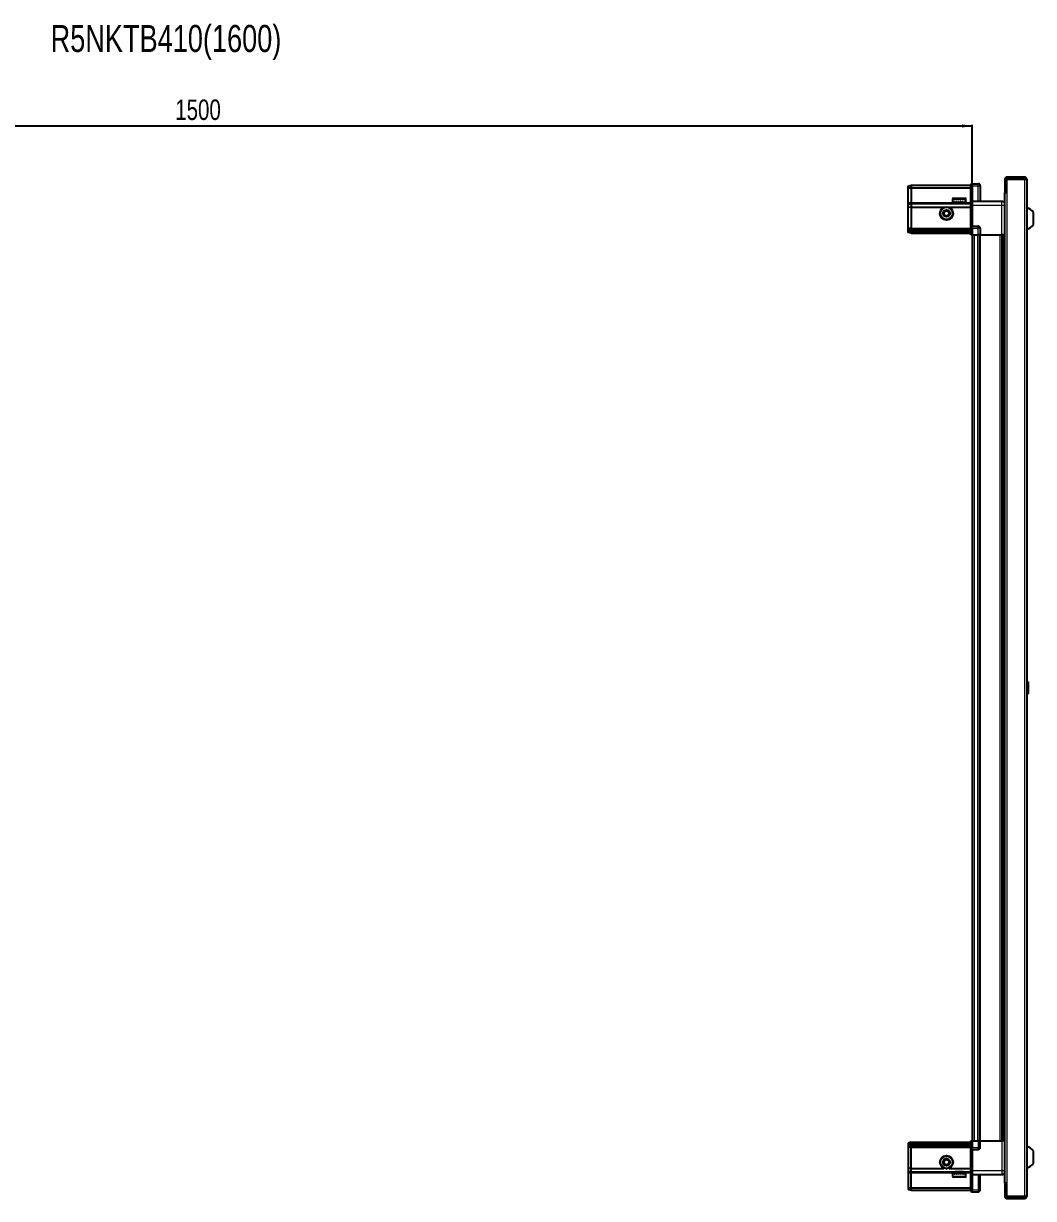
# Model space of a CAD drawing. Header units: millimetres. Extents: x 964 to 3834, y -1659 to 1343.
# Drawn here: x 2267 to 3255, y 194 to 1343 of the extents above; entities that cross this region are included whole.
import ezdxf

# ---------------------------------------------------------------- set-up
doc = ezdxf.new("R2010")
doc.units = ezdxf.units.MM
doc.layers.add('FORMAT', color=7, linetype='Continuous')
doc.styles.add('SLDTEXTSTYLE0', font='TXT', dxfattribs={"width": 0.75})
doc.dimstyles.new('SLDDIMSTYLE0', dxfattribs={"dimtxt": 20, "dimasz": 10, "dimexe": 0, "dimexo": 0.0625, "dimgap": 5, "dimtad": 2, "dimdec": 1, "dimrnd": 1e-09, "dimzin": 12, "dimdsep": 46, "dimtxsty": 'SLDTEXTSTYLE0', "dimsah": 1, "dimcen": 0.09, "dimadec": 0, "dimazin": 3, "dimtfac": 1, "dimtofl": 0, "dimtmove": 0, "dimatfit": 3, "dimfxl": 0, "dimfrac": 2, "dimtolj": 1, "dimtzin": 12, "dimarcsym": 0})

# ---------------------------------------------------------------- blocks, each defined once
blk = doc.blocks.new('_D_5')
at = {"layer": 'FORMAT'}
for p, q in [((1695.1, 1136.6), (1695.1, 1244.1)), ((1695.1, 1243.1), (3195.1, 1243.1)), ((3195.1, 1136.6), (3195.1, 1244.1))]:
    blk.add_line(p, q, dxfattribs=at)
for points in [[(1695.1, 1243.1), (1705.1, 1241.5), (1705.1, 1244.6)], [(3195.1, 1243.1), (3185.1, 1244.6), (3185.1, 1241.5)]]:
    blk.add_solid(points, dxfattribs=at)
at = {"layer": 'FORMAT', "insert": (2415.6, 1268.9), "char_height": 20, "attachment_point": 1, "style": 'SLDTEXTSTYLE0'}
blk.add_mtext('1500', dxfattribs=at)

msp = doc.modelspace()

# ---------------------------------------------------------------- linework, layer by layer
at = {"color": 7, "linetype": 'Continuous', "lineweight": 25}
for p, q in [((3132.48, 1184.27), (3135.48, 1185.07)), ((3132.48, 1182.42), (3132.48, 1184.27)), ((3135.48, 1185.07), (3135.48, 1182.57)), ((3135.48, 1185.07), (3193.78, 1185.07)), ((3194.65, 1186.57), (3193.78, 1186.07)), ((3194.65, 1186.57), (3193.78, 1186.07)), ((3193.78, 1186.07), (3193.78, 1184.57)), ((3193.78, 1169.77), (3193.78, 1184.57)), ((3194.98, 1186.57), (3194.65, 1186.57)), ((3194.98, 1186.57), (3194.65, 1186.57)), ((3194.98, 1186.57), (3194.98, 1186.57)), ((3194.98, 1184.57), (3194.98, 1186.57)), ((3194.98, 1186.57), (3200.98, 1186.57)), ((3194.98, 1184.57), (3194.98, 1169.77)), ((3202.98, 1184.57), (3202.98, 1169.57)), ((3226.98, 1190.97), (3226.98, 1178.57)), ((3228.48, 1190.97), (3228.48, 1178.57)), ((3228.98, 1178.07), (3228.98, 1190.97)), ((3228.98, 1190.97), (3246.38, 1190.97)), ((3246.38, 1193.07), (3229.08, 1193.07)), ((3246.38, 1191.57), (3229.08, 1191.57)), ((3246.38, 1191.57), (3246.38, 1193.07)), ((3246.38, 1190.97), (3248.48, 1190.97)), ((3248.48, 1190.97), (3248.48, 196.17)), ((3132.48, 1182.42), (3135.48, 1182.57)), ((3132.48, 1168.07), (3132.48, 1182.42)), ((3135.48, 1182.57), (3135.48, 1168.07)), ((3135.48, 1182.57), (3193.78, 1182.57)), ((3176.78, 1172.27), (3188.18, 1172.27)), ((3226.88, 1178.07), (3226.88, 209.07)), ((3226.88, 1178.07), (3228.98, 1178.07)), ((3226.98, 1178.57), (3228.48, 1178.57)), ((3132.48, 1166.27), (3132.48, 1168.07)), ((3132.48, 1166.27), (3135.48, 1167.07)), ((3132.48, 1163.24), (3132.48, 1166.27)), ((3135.48, 1163.57), (3132.48, 1163.24)), ((3132.48, 1143.07), (3132.48, 1163.24)), ((3135.48, 1168.07), (3135.48, 1167.07)), ((3135.48, 1167.07), (3135.48, 1163.57)), ((3135.48, 1167.07), (3193.78, 1167.07)), ((3135.48, 1163.57), (3135.48, 1143.07)), ((3135.48, 1163.57), (3167.48, 1163.57)), ((3172.48, 1163.57), (3193.78, 1163.57)), ((3175.98, 1171.47), (3175.98, 1168.57)), ((3175.98, 1168.57), (3176.02, 1168.57)), ((3176.14, 1169.07), (3176.02, 1169.07)), ((3176.02, 1169.07), (3176.02, 1168.57)), ((3176.02, 1168.57), (3176.14, 1168.57)), ((3176.14, 1169.07), (3176.14, 1168.57)), ((3176.14, 1168.57), (3176.55, 1168.57)), ((3176.89, 1169.07), (3176.55, 1169.07)), ((3176.55, 1169.07), (3176.55, 1168.57)), ((3176.55, 1168.57), (3176.89, 1168.57)), ((3176.89, 1169.07), (3176.89, 1168.57)), ((3176.89, 1168.57), (3177.66, 1168.57)), ((3178.19, 1169.07), (3177.66, 1169.07)), ((3177.66, 1169.07), (3177.66, 1168.57)), ((3177.66, 1168.57), (3178.19, 1168.57)), ((3178.08, 1168.57), (3178.08, 1168.47)), ((3178.08, 1168.47), (3186.88, 1168.47)), ((3178.19, 1169.07), (3178.19, 1168.57)), ((3178.19, 1168.57), (3179.25, 1168.57)), ((3178.48, 1168.07), (3179.17, 1167.59)), ((3178.48, 1168.07), (3186.48, 1168.07)), ((3179.17, 1167.59), (3178.48, 1167.1)), ((3178.48, 1167.1), (3178.48, 1167.07)), ((3178.48, 1167.1), (3186.48, 1167.1)), ((3179.17, 1167.59), (3185.79, 1167.59)), ((3179.91, 1169.07), (3179.25, 1169.07)), ((3179.25, 1169.07), (3179.25, 1168.57)), ((3179.25, 1168.57), (3179.91, 1168.57)), ((3179.91, 1169.07), (3179.91, 1168.57)), ((3179.91, 1168.57), (3181.15, 1168.57)), ((3181.88, 1169.07), (3181.15, 1169.07)), ((3181.15, 1169.07), (3181.15, 1168.57)), ((3181.15, 1168.57), (3181.58, 1168.57)), ((3181.58, 1169.07), (3181.58, 1168.57)), ((3181.88, 1169.07), (3181.88, 1168.57)), ((3181.88, 1168.57), (3183.18, 1168.57)), ((3183.9, 1169.07), (3183.18, 1169.07)), ((3183.18, 1169.07), (3183.18, 1168.57)), ((3183.45, 1169.07), (3183.45, 1168.57)), ((3183.45, 1168.57), (3183.9, 1168.57)), ((3183.9, 1169.07), (3183.9, 1168.57)), ((3183.9, 1168.57), (3185.14, 1168.57)), ((3185.8, 1169.07), (3185.14, 1169.07)), ((3185.14, 1169.07), (3185.14, 1168.57)), ((3185.14, 1168.57), (3185.8, 1168.57)), ((3185.79, 1167.59), (3186.48, 1168.07)), ((3186.48, 1167.1), (3185.79, 1167.59)), ((3185.8, 1169.07), (3185.8, 1168.57)), ((3185.8, 1168.57), (3186.84, 1168.57)), ((3186.48, 1167.07), (3186.48, 1167.1)), ((3187.36, 1169.07), (3186.84, 1169.07)), ((3186.84, 1169.07), (3186.84, 1168.57)), ((3186.84, 1168.57), (3187.36, 1168.57)), ((3186.88, 1168.47), (3186.88, 1168.57)), ((3187.36, 1169.07), (3187.36, 1168.57)), ((3187.36, 1168.57), (3188.12, 1168.57)), ((3188.45, 1169.07), (3188.12, 1169.07)), ((3188.12, 1169.07), (3188.12, 1168.57)), ((3188.12, 1168.57), (3188.45, 1168.57)), ((3188.45, 1169.07), (3188.45, 1168.57)), ((3188.45, 1168.57), (3188.84, 1168.57)), ((3188.95, 1169.07), (3188.84, 1169.07)), ((3188.84, 1169.07), (3188.84, 1168.57)), ((3188.84, 1168.57), (3188.95, 1168.57)), ((3188.95, 1169.07), (3188.95, 1168.57)), ((3188.95, 1168.57), (3188.98, 1168.57)), ((3188.98, 1168.57), (3188.98, 1171.47)), ((3193.78, 1169.57), (3193.78, 1169.77)), ((3194.98, 1169.57), (3193.78, 1169.57)), ((3193.78, 1165.57), (3193.78, 1169.57)), ((3193.78, 1145.27), (3193.78, 1165.57)), ((3194.98, 1169.77), (3194.98, 1169.57)), ((3194.98, 1169.57), (3194.98, 1165.57)), ((3194.98, 1169.57), (3223.98, 1169.57)), ((3194.98, 1165.57), (3194.98, 1145.27)), ((3255.08, 1146.57), (3255.08, 1158.57)), ((3132.48, 1141.27), (3132.48, 1143.07)), ((3135.48, 1142.07), (3132.48, 1141.27)), ((3132.48, 1140.53), (3132.48, 1141.27)), ((3135.48, 1141.07), (3132.48, 1140.53)), ((3132.48, 1140.03), (3132.48, 1140.53)), ((3132.48, 1138.87), (3132.48, 1140.03)), ((3135.48, 1139.57), (3132.48, 1140.03)), ((3135.48, 1138.07), (3132.48, 1138.87)), ((3135.48, 1143.07), (3135.48, 1142.07)), ((3135.48, 1142.07), (3135.48, 1141.07)), ((3135.48, 1142.07), (3193.78, 1142.07)), ((3135.48, 1141.07), (3135.48, 1139.57)), ((3135.48, 1141.07), (3193.78, 1141.07)), ((3135.48, 1139.57), (3193.78, 1139.57)), ((3135.48, 1139.57), (3135.48, 1138.07)), ((3135.48, 1138.07), (3193.78, 1138.07)), ((3193.78, 1145.07), (3193.78, 1145.27)), ((3194.98, 1145.07), (3193.78, 1145.07)), ((3193.78, 1145.07), (3193.78, 1144.39)), ((3193.78, 1136.57), (3193.78, 1144.39)), ((3194.65, 1143.07), (3194.65, 1136.57)), ((3194.98, 1145.27), (3194.98, 1145.07)), ((3194.98, 1143.07), (3194.98, 1145.07)), ((3194.98, 1145.07), (3200.98, 1145.07)), ((3194.98, 1143.07), (3194.98, 1145.07)), ((3194.98, 1143.07), (3194.98, 1136.57)), ((3202.98, 1143.07), (3202.98, 1136.57)), ((3194.65, 1136.57), (3193.78, 1136.57)), ((3194.98, 1136.57), (3194.65, 1136.57)), ((3194.98, 1136.57), (3200.98, 1136.57)), ((3195.13, 1136.57), (3195.13, 250.57)), ((3202.98, 1136.57), (3200.98, 1136.57)), ((3202.33, 1136.57), (3202.33, 250.57)), ((3202.98, 1136.57), (3223.98, 1136.57)), ((3225.01, 250.57), (3225.01, 1136.57)), ((3225.04, 250.57), (3225.04, 1136.57)), ((3226.83, 1136.57), (3226.83, 250.57)), ((3249.47, 699.36), (3248.48, 698.37)), ((3249.98, 699.36), (3249.47, 699.36)), ((3249.47, 699.36), (3249.47, 687.79)), ((3249.98, 699.36), (3249.98, 687.79)), ((3248.48, 688.77), (3249.47, 687.79)), ((3249.47, 687.79), (3249.98, 687.79)), ((3135.48, 249.07), (3132.48, 248.27)), ((3132.48, 248.27), (3132.48, 247.12)), ((3135.48, 247.57), (3132.48, 247.12)), ((3132.48, 247.12), (3132.48, 246.62)), ((3135.48, 246.07), (3132.48, 246.62)), ((3132.48, 246.62), (3132.48, 245.87)), ((3135.48, 245.07), (3132.48, 245.87)), ((3132.48, 245.87), (3132.48, 244.07)), ((3132.48, 244.07), (3132.48, 223.9)), ((3135.48, 247.57), (3135.48, 249.07)), ((3135.48, 249.07), (3193.78, 249.07)), ((3135.48, 246.07), (3135.48, 247.57)), ((3135.48, 247.57), (3193.78, 247.57)), ((3135.48, 246.07), (3193.78, 246.07)), ((3135.48, 245.07), (3135.48, 246.07)), ((3135.48, 245.07), (3193.78, 245.07)), ((3135.48, 244.07), (3135.48, 245.07)), ((3135.48, 223.57), (3135.48, 244.07)), ((3193.78, 242.75), (3193.78, 250.57)), ((3193.78, 250.57), (3194.65, 250.57)), ((3193.78, 242.75), (3193.78, 242.07)), ((3194.98, 242.07), (3193.78, 242.07)), ((3193.78, 241.87), (3193.78, 242.07)), ((3193.78, 221.57), (3193.78, 241.87)), ((3194.65, 250.57), (3194.65, 250.57)), ((3194.65, 250.57), (3194.65, 244.07)), ((3194.98, 250.57), (3194.65, 250.57)), ((3194.98, 250.57), (3194.98, 244.07)), ((3194.98, 250.57), (3194.98, 250.57)), ((3194.98, 250.57), (3200.98, 250.57)), ((3194.98, 250.57), (3194.98, 244.07)), ((3194.98, 242.07), (3194.98, 244.07)), ((3194.98, 242.07), (3194.98, 241.87)), ((3194.98, 242.07), (3200.98, 242.07)), ((3194.98, 241.87), (3194.98, 221.57)), ((3202.98, 250.57), (3200.98, 250.57)), ((3202.98, 244.07), (3202.98, 250.57)), ((3202.98, 250.57), (3223.98, 250.57)), ((3255.08, 228.57), (3255.08, 240.57)), ((3135.48, 223.57), (3132.48, 223.9)), ((3132.48, 223.9), (3132.48, 220.87)), ((3132.48, 220.87), (3135.48, 220.07)), ((3132.48, 220.87), (3132.48, 219.07)), ((3132.48, 219.07), (3132.48, 204.73)), ((3135.48, 223.57), (3167.48, 223.57)), ((3135.48, 220.07), (3135.48, 223.57)), ((3135.48, 220.07), (3193.78, 220.07)), ((3135.48, 219.07), (3135.48, 220.07)), ((3135.48, 204.57), (3135.48, 219.07)), ((3172.48, 223.57), (3193.78, 223.57)), ((3175.98, 218.57), (3175.98, 215.67)), ((3176, 218.57), (3175.98, 218.57)), ((3176, 218.07), (3176, 218.57)), ((3176.1, 218.57), (3176, 218.57)), ((3176.1, 218.07), (3176.1, 218.57)), ((3176.47, 218.57), (3176.1, 218.57)), ((3176.47, 218.07), (3176.47, 218.57)), ((3176.79, 218.57), (3176.47, 218.57)), ((3176.79, 218.07), (3176.79, 218.57)), ((3177.53, 218.57), (3176.79, 218.57)), ((3177.53, 218.07), (3177.53, 218.57)), ((3178.04, 218.57), (3177.53, 218.57)), ((3178.04, 218.07), (3178.04, 218.57)), ((3179.07, 218.57), (3178.04, 218.57)), ((3178.08, 218.67), (3178.08, 218.57)), ((3186.88, 218.67), (3178.08, 218.67)), ((3178.48, 220.07), (3178.48, 220.04)), ((3178.48, 220.04), (3179.17, 219.55)), ((3186.48, 220.04), (3178.48, 220.04)), ((3179.17, 219.55), (3178.48, 219.07)), ((3186.48, 219.07), (3178.48, 219.07)), ((3179.07, 218.07), (3179.07, 218.57)), ((3179.72, 218.57), (3179.07, 218.57)), ((3185.79, 219.55), (3179.17, 219.55)), ((3179.72, 218.07), (3179.72, 218.57)), ((3180.95, 218.57), (3179.72, 218.57)), ((3180.95, 218.07), (3180.95, 218.57)), ((3181.44, 218.57), (3180.95, 218.57)), ((3181.44, 218.07), (3181.44, 218.57)), ((3181.68, 218.07), (3181.68, 218.57)), ((3182.98, 218.57), (3181.68, 218.57)), ((3182.98, 218.07), (3182.98, 218.57)), ((3183.31, 218.07), (3183.31, 218.57)), ((3183.71, 218.57), (3183.31, 218.57)), ((3183.71, 218.07), (3183.71, 218.57)), ((3184.95, 218.57), (3183.71, 218.57)), ((3184.95, 218.07), (3184.95, 218.57)), ((3185.62, 218.57), (3184.95, 218.57)), ((3185.62, 218.07), (3185.62, 218.57)), ((3186.69, 218.57), (3185.62, 218.57)), ((3185.79, 219.55), (3186.48, 220.04)), ((3186.48, 219.07), (3185.79, 219.55)), ((3186.48, 220.04), (3186.48, 220.07)), ((3186.69, 218.07), (3186.69, 218.57)), ((3187.23, 218.57), (3186.69, 218.57)), ((3186.88, 218.57), (3186.88, 218.67)), ((3187.23, 218.07), (3187.23, 218.57)), ((3188.02, 218.57), (3187.23, 218.57)), ((3188.02, 218.07), (3188.02, 218.57)), ((3188.37, 218.57), (3188.02, 218.57)), ((3188.37, 218.07), (3188.37, 218.57)), ((3188.8, 218.57), (3188.37, 218.57)), ((3188.8, 218.07), (3188.8, 218.57)), ((3188.93, 218.57), (3188.8, 218.57)), ((3188.93, 218.07), (3188.93, 218.57)), ((3188.98, 218.57), (3188.93, 218.57)), ((3188.98, 215.67), (3188.98, 218.57)), ((3193.78, 217.57), (3193.78, 221.57)), ((3194.98, 221.57), (3194.98, 217.57)), ((3176, 218.07), (3176.1, 218.07)), ((3176.47, 218.07), (3176.79, 218.07)), ((3188.18, 214.87), (3176.78, 214.87)), ((3177.53, 218.07), (3178.04, 218.07)), ((3179.07, 218.07), (3179.72, 218.07)), ((3180.95, 218.07), (3181.68, 218.07)), ((3182.98, 218.07), (3183.71, 218.07)), ((3184.95, 218.07), (3185.62, 218.07)), ((3186.69, 218.07), (3187.23, 218.07)), ((3188.02, 218.07), (3188.37, 218.07)), ((3188.8, 218.07), (3188.93, 218.07)), ((3194.98, 217.57), (3193.78, 217.57)), ((3193.78, 217.37), (3193.78, 217.57)), ((3193.78, 202.57), (3193.78, 217.37)), ((3194.98, 217.57), (3194.98, 217.37)), ((3194.98, 217.57), (3223.98, 217.57)), ((3194.98, 217.37), (3194.98, 202.57)), ((3194.98, 217.37), (3194.98, 202.57)), ((3202.98, 202.57), (3202.98, 217.57)), ((3228.98, 209.07), (3226.88, 209.07)), ((3226.98, 208.57), (3226.98, 196.17)), ((3226.98, 208.57), (3228.48, 208.57)), ((3228.48, 208.57), (3228.48, 196.17)), ((3228.98, 196.17), (3228.98, 209.07)), ((3132.48, 204.73), (3135.48, 204.57)), ((3132.48, 204.73), (3132.48, 202.87)), ((3132.48, 202.87), (3135.48, 202.07)), ((3135.48, 204.57), (3193.78, 204.57)), ((3135.48, 202.07), (3135.48, 204.57)), ((3135.48, 202.07), (3193.78, 202.07)), ((3193.78, 202.57), (3193.78, 201.07)), ((3193.78, 201.07), (3194.65, 200.57)), ((3194.98, 200.57), (3194.65, 200.57)), ((3194.98, 200.57), (3194.98, 202.57)), ((3194.98, 200.57), (3200.98, 200.57)), ((3246.38, 196.17), (3228.98, 196.17)), ((3229.08, 195.57), (3246.38, 195.57)), ((3248.48, 196.17), (3246.38, 196.17)), ((3246.38, 195.57), (3246.38, 194.07)), ((3229.08, 194.07), (3246.38, 194.07))]:
    msp.add_line(p, q, dxfattribs=at)
at = {"color": 8, "linetype": 'Continuous', "lineweight": 18}
for p, q in [((3194.98, 1184.57), (3193.78, 1184.57)), ((3194.98, 1184.57), (3200.98, 1184.57)), ((3200.98, 1184.57), (3200.98, 1186.57)), ((3200.98, 1169.57), (3200.98, 1184.57)), ((3200.98, 1184.57), (3202.98, 1184.57)), ((3228.48, 1190.97), (3226.98, 1190.97)), ((3229.08, 1191.57), (3229.08, 1193.07)), ((3246.38, 1190.97), (3246.38, 196.17)), ((3228.98, 1178.07), (3228.98, 209.07)), ((3132.48, 1168.07), (3135.48, 1168.07)), ((3135.48, 1168.07), (3178.48, 1168.07)), ((3175.98, 1171.47), (3188.98, 1171.47)), ((3186.48, 1168.07), (3193.78, 1168.07)), ((3193.78, 1169.77), (3194.98, 1169.77)), ((3194.98, 1165.57), (3193.78, 1165.57)), ((3194.98, 1165.57), (3223.98, 1165.57)), ((3223.98, 1136.57), (3223.98, 1165.57)), ((3135.48, 1143.07), (3132.48, 1143.07)), ((3135.48, 1143.07), (3193.78, 1143.07)), ((3193.78, 1145.27), (3194.98, 1145.27)), ((3194.98, 1143.07), (3194.65, 1143.07)), ((3194.98, 1143.07), (3200.98, 1143.07)), ((3200.98, 1143.07), (3200.98, 1145.07)), ((3202.98, 1143.07), (3200.98, 1143.07)), ((3200.98, 1136.57), (3200.98, 1143.07)), ((3197.13, 1136.57), (3197.13, 250.57)), ((3200.33, 1136.57), (3200.33, 250.57)), ((3202.98, 1136.57), (3202.98, 250.57)), ((3222.39, 250.57), (3222.39, 1136.57)), ((3223.8, 1136.57), (3223.8, 250.57)), ((3226.25, 250.57), (3226.25, 1136.57)), ((3135.48, 244.07), (3132.48, 244.07)), ((3135.48, 244.07), (3193.78, 244.07)), ((3194.98, 241.87), (3193.78, 241.87)), ((3194.98, 250.57), (3194.65, 250.57)), ((3194.98, 244.07), (3194.65, 244.07)), ((3194.98, 244.07), (3200.98, 244.07)), ((3200.98, 250.57), (3200.98, 244.07)), ((3202.98, 244.07), (3200.98, 244.07)), ((3200.98, 244.07), (3200.98, 242.07)), ((3223.98, 250.57), (3223.98, 221.57)), ((3132.48, 219.07), (3135.48, 219.07)), ((3135.48, 219.07), (3178.48, 219.07)), ((3186.48, 219.07), (3193.78, 219.07)), ((3194.98, 221.57), (3193.78, 221.57)), ((3194.98, 221.57), (3223.98, 221.57)), ((3188.98, 215.67), (3175.98, 215.67)), ((3194.98, 217.37), (3193.78, 217.37)), ((3200.98, 217.57), (3200.98, 202.57)), ((3194.98, 202.57), (3193.78, 202.57)), ((3194.98, 202.57), (3200.98, 202.57)), ((3200.98, 202.57), (3202.98, 202.57)), ((3200.98, 202.57), (3200.98, 200.57)), ((3228.48, 196.17), (3226.98, 196.17)), ((3229.08, 195.57), (3229.08, 194.07))]:
    msp.add_line(p, q, dxfattribs=at)
at = {"color": 7, "linetype": 'Continuous', "lineweight": 25}
for centre, radius in [((3169.98, 1157.57), 6.5), ((3169.98, 1157.57), 3.46), ((3169.98, 229.57), 6.5), ((3169.98, 229.57), 3.46)]:
    msp.add_circle(centre, radius, dxfattribs=at)
at = {"color": 8, "linetype": 'Continuous', "lineweight": 18}
for centre in [(3169.98, 1157.57), (3169.98, 229.57)]:
    msp.add_circle(centre, 5.7, dxfattribs=at)
at = {"color": 7, "linetype": 'Continuous', "lineweight": 25}
for centre, radius, start, end in [((3200.98, 1184.57), 2, 360, 90), ((3229.08, 1190.97), 2.1, 90, 180), ((3229.08, 1190.97), 0.6, 90, 180), ((3246.38, 1190.97), 2.1, 0, 90), ((3246.38, 1190.97), 0.6, 0, 90), ((3176.78, 1171.47), 0.8, 90, 180), ((3188.18, 1171.47), 0.8, 0, 90), ((3178.08, 1168.07), 0.4, 0, 90), ((3186.88, 1168.07), 0.4, 90, 180), ((3245.46, 1151.55), 11.91, 36.1266, 75.29965), ((3169.98, 1157.57), 2.5, 120.74103, 180.74103), ((3169.98, 1157.57), 2.5, 180.74103, 240.74103), ((3169.98, 1157.57), 2.5, 60.74103, 120.74103), ((3169.98, 1157.57), 2.5, 240.74103, 300.74103), ((3169.98, 1157.57), 2.5, 0.74103, 60.74103), ((3169.98, 1157.57), 2.5, 300.74103, 0.74103), ((3200.98, 1143.07), 2, 0, 90), ((3245.46, 1153.6), 11.91, 284.70035, 323.8734), ((3200.98, 244.07), 2, 270, 0), ((3245.46, 233.55), 11.91, 36.1266, 75.29965), ((3169.98, 229.57), 2.5, 155.91157, 215.91157), ((3169.98, 229.57), 2.5, 95.91157, 155.91157), ((3169.98, 229.57), 2.5, 35.91157, 95.91157), ((3169.98, 229.57), 2.5, 335.91157, 35.91157), ((3169.98, 229.57), 2.5, 215.91157, 275.91157), ((3169.98, 229.57), 2.5, 275.91157, 335.91157), ((3178.08, 219.07), 0.4, 270, 360), ((3186.88, 219.07), 0.4, 180, 270), ((3245.46, 235.6), 11.91, 284.70035, 323.8734), ((3176.78, 215.67), 0.8, 180, 270), ((3188.18, 215.67), 0.8, 270, 360), ((3200.98, 202.57), 2, 270, 0), ((3229.08, 196.17), 2.1, 180, 270), ((3229.08, 196.17), 0.6, 180, 270), ((3246.38, 196.17), 0.6, 270, 0), ((3246.38, 196.17), 2.1, 270, 0)]:
    msp.add_arc(centre, radius, start, end, dxfattribs=at)
for centre, start_param, end_param in [((3191.19, 1143.07), 0, 0.7227342), ((3191.19, 244.07), 5.5604511, 6.2831853)]:
    msp.add_ellipse(centre, major_axis=(3.46, 0), ratio=0.5773503, start_param=start_param, end_param=end_param, dxfattribs=at)
for points, knots in [([(3223.98, 1169.57), (3224.42, 1169.52), (3225.1, 1169.45), (3225.91, 1169.01), (3226.47, 1168.58), (3226.75, 1168.2), (3226.88, 1168.02)], [0, 0, 0, 0, 0.3842982, 0.5911726, 0.8024372, 1, 1, 1, 1]), ([(3167.46, 1158.98), (3167.91, 1159.25), (3168.74, 1159.74), (3169.56, 1160.23), (3169.95, 1160.46)], [0, 0, 0, 0, 0.5346859, 1, 1, 1, 1]), ([(3167.5, 1156.1), (3167.5, 1156.22), (3167.49, 1156.82), (3167.48, 1157.81), (3167.47, 1158.64), (3167.46, 1158.98)], [0, 0, 0, 0, 0.1331247, 0.6370994, 1, 1, 1, 1]), ([(3170.02, 1154.68), (3169.57, 1154.94), (3168.73, 1155.41), (3167.89, 1155.88), (3167.5, 1156.1)], [0, 0, 0, 0, 0.5346859, 1, 1, 1, 1]), ([(3169.95, 1160.46), (3170.4, 1160.21), (3171.24, 1159.73), (3172.07, 1159.26), (3172.46, 1159.05)], [0, 0, 0, 0, 0.5346859, 1, 1, 1, 1]), ([(3172.5, 1156.16), (3172.06, 1155.9), (3171.23, 1155.4), (3170.4, 1154.91), (3170.02, 1154.68)], [0, 0, 0, 0, 0.5346859, 1, 1, 1, 1]), ([(3172.46, 1159.05), (3172.47, 1158.7), (3172.48, 1157.88), (3172.49, 1156.88), (3172.5, 1156.29), (3172.5, 1156.16)], [0, 0, 0, 0, 0.3629006, 0.8668753, 1, 1, 1, 1]), ([(3226.83, 1136.57), (3226.8, 1136.57), (3226.58, 1136.57), (3225.86, 1136.57), (3224.89, 1136.57), (3224.24, 1136.57), (3223.98, 1136.57)], [0, 0, 0, 0, 0.07170733, 0.42097906, 0.77025079, 1, 1, 1, 1]), ([(3226.83, 250.57), (3226.8, 250.57), (3226.58, 250.57), (3225.86, 250.57), (3224.89, 250.57), (3224.24, 250.57), (3223.98, 250.57)], [0, 0, 0, 0, 0.07170733, 0.42097906, 0.77025079, 1, 1, 1, 1]), ([(3167.11, 229.27), (3167.32, 229.74), (3167.72, 230.63), (3168.11, 231.5), (3168.29, 231.91)], [0, 0, 0, 0, 0.5346859, 1, 1, 1, 1]), ([(3168.29, 231.91), (3168.63, 231.94), (3169.45, 232.03), (3170.44, 232.13), (3171.04, 232.19), (3171.16, 232.21)], [0, 0, 0, 0, 0.3629006, 0.8668753, 1, 1, 1, 1]), ([(3171.16, 232.21), (3171.46, 231.79), (3172.03, 231.01), (3172.59, 230.23), (3172.85, 229.87)], [0, 0, 0, 0, 0.53468586, 1, 1, 1, 1]), ([(3172.85, 229.87), (3172.64, 229.4), (3172.25, 228.52), (3171.86, 227.64), (3171.68, 227.23)], [0, 0, 0, 0, 0.5346859, 1, 1, 1, 1]), ([(3168.81, 226.94), (3168.5, 227.35), (3167.94, 228.13), (3167.37, 228.91), (3167.11, 229.27)], [0, 0, 0, 0, 0.53468586, 1, 1, 1, 1]), ([(3171.68, 227.23), (3171.55, 227.22), (3170.96, 227.16), (3169.97, 227.06), (3169.15, 226.97), (3168.81, 226.94)], [0, 0, 0, 0, 0.1331247, 0.6370994, 1, 1, 1, 1]), ([(3223.98, 217.57), (3224.42, 217.62), (3225.1, 217.69), (3225.91, 218.13), (3226.47, 218.56), (3226.75, 218.94), (3226.88, 219.12)], [0, 0, 0, 0, 0.38429816, 0.59117259, 0.8024372, 1, 1, 1, 1])]:
    msp.add_open_spline(points, degree=3, knots=knots, dxfattribs=at)
at = {"color": 8, "linetype": 'Continuous', "lineweight": 18}
for points in [[(3223.98, 1165.57), (3223.98, 1166.1), (3223.98, 1167.14), (3223.98, 1168.47), (3223.98, 1169.39), (3223.98, 1169.51), (3223.98, 1169.57)], [(3223.98, 221.57), (3223.98, 221.05), (3223.98, 220), (3223.98, 218.68), (3223.98, 217.75), (3223.98, 217.63), (3223.98, 217.57)]]:
    msp.add_open_spline(points, degree=3, dxfattribs=at)
for points, knots in [([(3223.98, 1165.57), (3224.42, 1165.57), (3225.1, 1165.57), (3225.91, 1165.57), (3226.47, 1165.57), (3226.75, 1165.57), (3226.88, 1165.57)], [0, 0, 0, 0, 0.38429816, 0.59117259, 0.8024372, 1, 1, 1, 1]), ([(3223.98, 221.57), (3224.42, 221.57), (3225.1, 221.57), (3225.91, 221.57), (3226.47, 221.57), (3226.75, 221.57), (3226.88, 221.57)], [0, 0, 0, 0, 0.3842982, 0.5911726, 0.8024372, 1, 1, 1, 1])]:
    msp.add_open_spline(points, degree=3, knots=knots, dxfattribs=at)

# ---------------------------------------------------------------- texts
at = {"layer": 'FORMAT', "insert": (2293.74, 1341.85), "char_height": 26.4583, "attachment_point": 1, "style": 'SLDTEXTSTYLE0'}
msp.add_mtext('R5NKTB410(1600)', dxfattribs=at)

# ---------------------------------------------------------------- dimensions: what is measured, and where the dimension line sits
at = {"layer": 'FORMAT'}
dim = msp.add_linear_dim(base=(3195.13, 1243.07), p1=(1695.13, 1136.57), p2=(3195.13, 1136.57), angle=0, dimstyle='SLDDIMSTYLE0', dxfattribs=at)
dim.commit()
dim.dimension.update_dxf_attribs({"geometry": '_D_5', "text_midpoint": (2445.13, 1243.07), "dimtype": 160})

doc.saveas('drawing.dxf')
